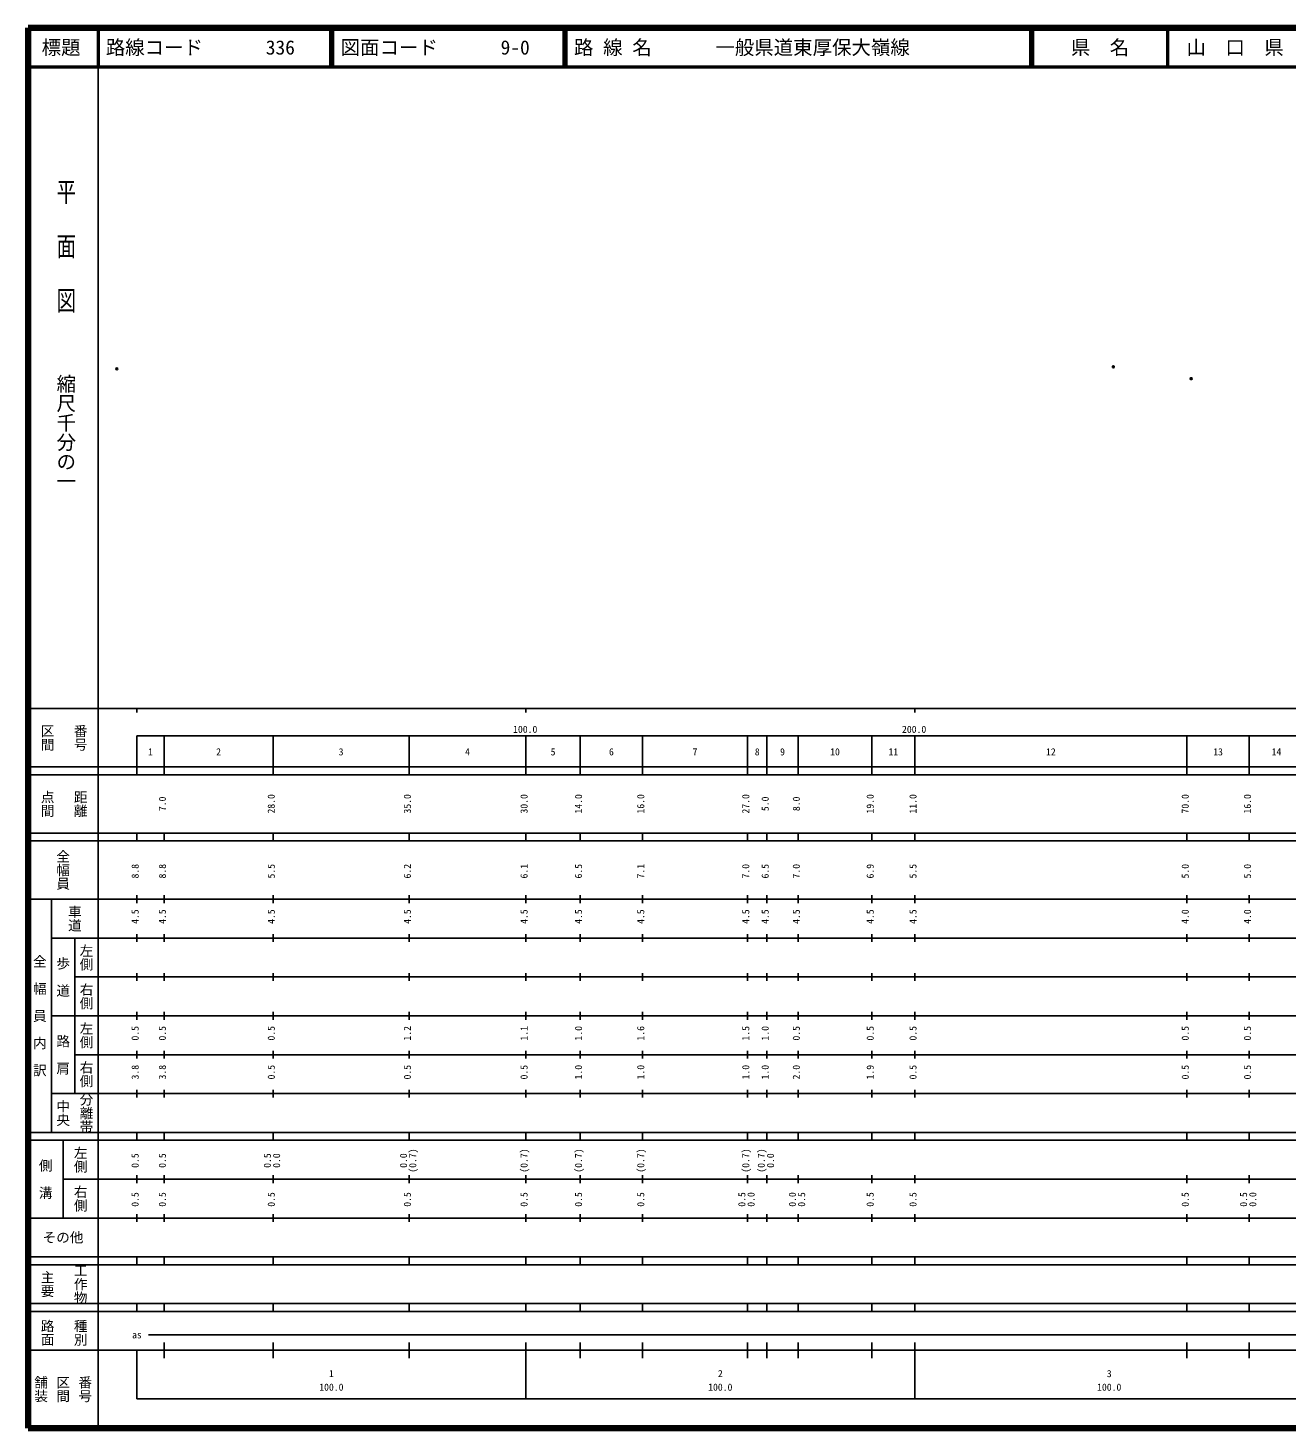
# Model space of a CAD drawing. Units: millimetres on the paper. Extents: x 40 to 680, y 20 to 380.
# Drawn here: x 40 to 363.7, y 20 to 380 of the extents above; entities that cross this region are included whole.
import ezdxf
from ezdxf.enums import TextEntityAlignment as Align

# ---------------------------------------------------------------- set-up
doc = ezdxf.new("R2010")
doc.units = ezdxf.units.MM
doc.header["$PDMODE"] = 32
doc.header["$PDSIZE"] = 0.5
doc.layers.add('M-OTRS', color=6, linetype='Continuous')
doc.layers.add('M-TTL-TXT', color=7, linetype='Continuous')
for name, color, linetype, lineweight in [('M-TTL', 2, 'Continuous', 140), ('M-TTL-BAND', 7, 'Continuous', 25), ('M-TTL-LINE', 7, 'Continuous', 50)]:
    doc.layers.add(name, color=color, linetype=linetype, lineweight=lineweight)
doc.styles.add('@ＭＳ ゴシック', font='')
doc.styles.add('ＭＳ ゴシック', font='')
doc.styles.get('@ＭＳ ゴシック').set_extended_font_data('@MS Gothic')
doc.styles.get('ＭＳ ゴシック').set_extended_font_data('MS Gothic')

msp = doc.modelspace()

# ---------------------------------------------------------------- linework, layer by layer
at = {"layer": 'M-OTRS'}
for p in [(62.814, 292.335), (319.059, 292.88), (339.075, 289.833)]:
    msp.add_point(p, dxfattribs=at)
at = {"layer": 'M-TTL'}
for p, q in [((40, 380), (40, 20)), ((680, 380), (40, 380)), ((40, 20), (680, 20))]:
    msp.add_line(p, q, dxfattribs=at)
at = {"layer": 'M-TTL-BAND'}
for p, q in [((58, 370), (58, 20)), ((40, 205), (579, 205)), ((68, 205), (68, 204)), ((168, 205), (168, 204)), ((268, 205), (268, 204)), ((68, 198), (579, 198)), ((68, 198), (68, 188)), ((75, 188), (75, 198)), ((103, 188), (103, 198)), ((138, 188), (138, 198)), ((168, 188), (168, 198)), ((182, 188), (182, 198)), ((198, 188), (198, 198)), ((225, 188), (225, 198)), ((230, 188), (230, 198)), ((238, 188), (238, 198)), ((257, 188), (257, 198)), ((268, 188), (268, 198)), ((338, 188), (338, 198)), ((354, 188), (354, 198)), ((40, 190), (579, 190)), ((40, 188), (579, 188)), ((40, 173), (579, 173)), ((68, 171), (68, 173)), ((75, 171), (75, 173)), ((103, 171), (103, 173)), ((138, 171), (138, 173)), ((168, 171), (168, 173)), ((182, 171), (182, 173)), ((198, 171), (198, 173)), ((225, 171), (225, 173)), ((230, 171), (230, 173)), ((238, 171), (238, 173)), ((257, 171), (257, 173)), ((268, 171), (268, 173)), ((338, 171), (338, 173)), ((354, 171), (354, 173)), ((40, 171), (579, 171)), ((40, 156), (579, 156)), ((46, 96), (46, 156)), ((68, 155), (68, 157)), ((75, 155), (75, 157)), ((103, 155), (103, 157)), ((138, 155), (138, 157)), ((168, 155), (168, 157)), ((182, 155), (182, 157)), ((198, 155), (198, 157)), ((225, 155), (225, 157)), ((230, 155), (230, 157)), ((238, 155), (238, 157)), ((257, 155), (257, 157)), ((268, 155), (268, 157)), ((338, 155), (338, 157)), ((354, 155), (354, 157)), ((46, 146), (579, 146)), ((52, 146), (52, 106)), ((68, 145), (68, 147)), ((75, 145), (75, 147)), ((103, 145), (103, 147)), ((138, 145), (138, 147)), ((168, 145), (168, 147)), ((182, 145), (182, 147)), ((198, 145), (198, 147)), ((225, 145), (225, 147)), ((230, 145), (230, 147)), ((238, 145), (238, 147)), ((257, 145), (257, 147)), ((268, 145), (268, 147)), ((338, 145), (338, 147)), ((354, 145), (354, 147)), ((68, 135), (68, 137)), ((75, 135), (75, 137)), ((103, 135), (103, 137)), ((138, 135), (138, 137)), ((168, 135), (168, 137)), ((182, 135), (182, 137)), ((198, 135), (198, 137)), ((225, 135), (225, 137)), ((230, 135), (230, 137)), ((238, 135), (238, 137)), ((257, 135), (257, 137)), ((268, 135), (268, 137)), ((338, 135), (338, 137)), ((354, 135), (354, 137)), ((52, 136), (579, 136)), ((46, 126), (579, 126)), ((68, 125), (68, 127)), ((75, 125), (75, 127)), ((103, 125), (103, 127)), ((138, 125), (138, 127)), ((168, 125), (168, 127)), ((182, 125), (182, 127)), ((198, 125), (198, 127)), ((225, 125), (225, 127)), ((230, 125), (230, 127)), ((238, 125), (238, 127)), ((257, 125), (257, 127)), ((268, 125), (268, 127)), ((338, 125), (338, 127)), ((354, 125), (354, 127)), ((52, 116), (579, 116)), ((68, 115), (68, 117)), ((75, 115), (75, 117)), ((103, 115), (103, 117)), ((138, 115), (138, 117)), ((168, 115), (168, 117)), ((182, 115), (182, 117)), ((198, 115), (198, 117)), ((225, 115), (225, 117)), ((230, 115), (230, 117)), ((238, 115), (238, 117)), ((257, 115), (257, 117)), ((268, 115), (268, 117)), ((338, 115), (338, 117)), ((354, 115), (354, 117)), ((46, 106), (579, 106)), ((68, 105), (68, 107)), ((75, 105), (75, 107)), ((103, 105), (103, 107)), ((138, 105), (138, 107)), ((168, 105), (168, 107)), ((182, 105), (182, 107)), ((198, 105), (198, 107)), ((225, 105), (225, 107)), ((230, 105), (230, 107)), ((238, 105), (238, 107)), ((257, 105), (257, 107)), ((268, 105), (268, 107)), ((338, 105), (338, 107)), ((354, 105), (354, 107)), ((40, 96), (579, 96)), ((40, 94), (579, 94)), ((49, 94), (49, 74)), ((68, 94), (68, 96)), ((75, 94), (75, 96)), ((103, 94), (103, 96)), ((138, 94), (138, 96)), ((168, 94), (168, 96)), ((182, 94), (182, 96)), ((198, 94), (198, 96)), ((225, 94), (225, 96)), ((230, 94), (230, 96)), ((238, 94), (238, 96)), ((257, 94), (257, 96)), ((268, 94), (268, 96)), ((338, 94), (338, 96)), ((354, 94), (354, 96)), ((49, 84), (579, 84)), ((68, 83), (68, 85)), ((75, 83), (75, 85)), ((103, 83), (103, 85)), ((138, 83), (138, 85)), ((168, 83), (168, 85)), ((182, 83), (182, 85)), ((198, 83), (198, 85)), ((225, 83), (225, 85)), ((230, 83), (230, 85)), ((238, 83), (238, 85)), ((257, 83), (257, 85)), ((268, 83), (268, 85)), ((338, 83), (338, 85)), ((354, 83), (354, 85)), ((40, 74), (579, 74)), ((68, 73), (68, 75)), ((75, 73), (75, 75)), ((103, 73), (103, 75)), ((138, 73), (138, 75)), ((168, 73), (168, 75)), ((182, 73), (182, 75)), ((198, 73), (198, 75)), ((225, 73), (225, 75)), ((230, 73), (230, 75)), ((238, 73), (238, 75)), ((257, 73), (257, 75)), ((268, 73), (268, 75)), ((338, 73), (338, 75)), ((354, 73), (354, 75)), ((40, 64), (579, 64)), ((40, 62), (579, 62)), ((68, 62), (68, 64)), ((75, 62), (75, 64)), ((103, 62), (103, 64)), ((138, 62), (138, 64)), ((168, 62), (168, 64)), ((182, 62), (182, 64)), ((198, 62), (198, 64)), ((225, 62), (225, 64)), ((230, 62), (230, 64)), ((238, 62), (238, 64)), ((257, 62), (257, 64)), ((268, 62), (268, 64)), ((338, 62), (338, 64)), ((354, 62), (354, 64)), ((40, 52), (579, 52)), ((68, 50), (68, 52)), ((75, 50), (75, 52)), ((103, 50), (103, 52)), ((138, 50), (138, 52)), ((168, 50), (168, 52)), ((182, 50), (182, 52)), ((198, 50), (198, 52)), ((225, 50), (225, 52)), ((230, 50), (230, 52)), ((238, 50), (238, 52)), ((257, 50), (257, 52)), ((268, 50), (268, 52)), ((338, 50), (338, 52)), ((354, 50), (354, 52)), ((40, 50), (579, 50)), ((71, 44), (565, 44)), ((40, 40), (579, 40)), ((68, 40), (68, 27.5)), ((75, 38), (75, 42)), ((103, 38), (103, 42)), ((138, 38), (138, 42)), ((168, 27.5), (168, 42)), ((182, 38), (182, 42)), ((198, 38), (198, 42)), ((225, 38), (225, 42)), ((230, 38), (230, 42)), ((238, 38), (238, 42)), ((257, 38), (257, 42)), ((268, 27.5), (268, 42)), ((338, 38), (338, 42)), ((354, 38), (354, 42)), ((68, 27.5), (579, 27.5))]:
    msp.add_line(p, q, dxfattribs=at)
at = {"layer": 'M-TTL-LINE'}
for p, q in [((58, 380), (58, 370)), ((117.75, 380), (117.75, 370)), ((118.25, 380), (118.25, 370)), ((177.75, 380), (177.75, 370)), ((178.25, 380), (178.25, 370)), ((297.75, 380), (297.75, 370)), ((298.25, 380), (298.25, 370)), ((333, 380), (333, 370)), ((40, 370), (680, 370))]:
    msp.add_line(p, q, dxfattribs=at)

# ---------------------------------------------------------------- texts
at = {"layer": 'M-TTL-BAND', "style": '@ＭＳ ゴシック', "width": 1.4}
msp.add_text('平  面  図', height=3.666, rotation=270, dxfattribs=at).set_placement((49.777, 306.475), align=Align.MIDDLE_RIGHT)
at = {"layer": 'M-TTL-BAND', "style": '@ＭＳ ゴシック'}
msp.add_text('縮尺千分の一', height=3.666, rotation=270, dxfattribs=at).set_placement((49.777, 261.03), align=Align.MIDDLE_RIGHT)
for s, p in [('区間', (45, 197.5)), ('番号', (53.5, 197.5)), ('点間', (45, 180.5)), ('距離', (53.5, 180.5)), ('全幅員', (49, 163.5)), ('車道', (52, 151)), ('左側', (55, 141)), ('全\u3000幅\u3000員\u3000内\u3000訳', (43, 126)), ('歩\u3000道', (49, 136)), ('右側', (55, 131)), ('左側', (55, 121)), ('路\u3000肩', (49, 116)), ('右側', (55, 111)), ('分離帯', (55, 101)), ('中央', (49, 101)), ('左側', (53.5, 89)), ('側\u3000溝', (44.5, 84)), ('右側', (53.5, 79)), ('工作物', (53.5, 57)), ('主要', (45, 57)), ('路面', (45, 44.5)), ('種別', (53.5, 44.5)), ('舗装', (43.333, 30)), ('区間', (49, 30)), ('番号', (54.667, 30))]:
    msp.add_text(s, height=2.566, rotation=270, dxfattribs=at).set_placement(p, align=Align.MIDDLE_CENTER)
at = {"layer": 'M-TTL-BAND', "style": 'ＭＳ ゴシック'}
for s, p in [('100.0', (167.844, 198.195)), ('200.0', (267.844, 198.195)), ('1', (71.5, 192.405)), ('2', (89, 192.405)), ('3', (120.5, 192.405)), ('4', (153, 192.405)), ('5', (175, 192.405)), ('6', (190, 192.405)), ('7', (211.5, 192.405)), ('8', (227.5, 192.405)), ('9', (234, 192.405)), ('10', (247.5, 192.405)), ('11', (262.5, 192.405)), ('12', (303, 192.405)), ('13', (346, 192.405)), ('14', (361, 192.405)), ('as', (68, 42.5)), ('1', (118, 32.523)), ('2', (218, 32.523)), ('3', (318, 32.523)), ('100.0', (118, 29.033)), ('100.0', (218, 29.033)), ('100.0', (318, 29.033))]:
    msp.add_text(s, height=1.833, dxfattribs=at).set_placement(p, align=Align.BOTTOM_CENTER)
for s, p in [('7.0', (76, 180.5)), ('28.0', (104, 180.5)), ('35.0', (139, 180.5)), ('30.0', (169, 180.5)), ('14.0', (183, 180.5)), ('16.0', (199, 180.5)), ('27.0', (226, 180.5)), ('5.0', (231, 180.5)), ('8.0', (239, 180.5)), ('19.0', (258, 180.5)), ('11.0', (269, 180.5)), ('70.0', (339, 180.5)), ('16.0', (355, 180.5)), ('8.8', (69, 163.174)), ('8.8', (76, 163.174)), ('5.5', (104, 163.174)), ('6.2', (139, 163.174)), ('6.1', (169, 163.174)), ('6.5', (183, 163.174)), ('7.1', (199, 163.174)), ('7.0', (226, 163.174)), ('6.5', (231, 163.174)), ('7.0', (239, 163.174)), ('6.9', (258, 163.174)), ('5.5', (269, 163.174)), ('5.0', (339, 163.174)), ('5.0', (355, 163.174)), ('4.5', (69, 151.5)), ('4.5', (76, 151.5)), ('4.5', (104, 151.5)), ('4.5', (139, 151.5)), ('4.5', (169, 151.5)), ('4.5', (183, 151.5)), ('4.5', (199, 151.5)), ('4.5', (226, 151.5)), ('4.5', (231, 151.5)), ('4.5', (239, 151.5)), ('4.5', (258, 151.5)), ('4.5', (269, 151.5)), ('4.0', (339, 151.5)), ('4.0', (355, 151.5)), ('0.5', (69, 121.5)), ('0.5', (76, 121.5)), ('0.5', (104, 121.5)), ('1.2', (139, 121.5)), ('1.1', (169, 121.5)), ('1.0', (183, 121.5)), ('1.6', (199, 121.5)), ('1.5', (226, 121.5)), ('1.0', (231, 121.5)), ('0.5', (239, 121.5)), ('0.5', (258, 121.5)), ('0.5', (269, 121.5)), ('0.5', (339, 121.5)), ('0.5', (355, 121.5)), ('3.8', (69, 111.5)), ('3.8', (76, 111.5)), ('0.5', (104, 111.5)), ('0.5', (139, 111.5)), ('0.5', (169, 111.5)), ('1.0', (183, 111.5)), ('1.0', (199, 111.5)), ('1.0', (226, 111.5)), ('1.0', (231, 111.5)), ('2.0', (239, 111.5)), ('1.9', (258, 111.5)), ('0.5', (269, 111.5)), ('0.5', (339, 111.5)), ('0.5', (355, 111.5)), ('0.5', (69, 88.764)), ('0.5', (76, 88.764)), ('0.5', (103, 88.764)), ('0.0', (105.37, 88.764)), ('0.0', (138, 88.764)), ('(0.7)', (140.37, 88.764)), ('(0.7)', (169, 88.764)), ('(0.7)', (183, 88.764)), ('(0.7)', (199, 88.764)), ('(0.7)', (226, 88.764)), ('(0.7)', (230, 88.764)), ('0.0', (232.37, 88.764)), ('0.5', (69, 78.764)), ('0.5', (76, 78.764)), ('0.5', (104, 78.764)), ('0.5', (139, 78.764)), ('0.5', (169, 78.764)), ('0.5', (183, 78.764)), ('0.5', (199, 78.764)), ('0.5', (225, 78.764)), ('0.0', (227.37, 78.764)), ('0.0', (238, 78.764)), ('0.5', (240.37, 78.764)), ('0.5', (258, 78.764)), ('0.5', (269, 78.764)), ('0.5', (339, 78.764)), ('0.5', (354, 78.764)), ('0.0', (356.37, 78.764))]:
    msp.add_text(s, height=1.833, rotation=90, dxfattribs=at).set_placement(p, align=Align.BOTTOM_CENTER)
msp.add_text('その他', height=2.566, dxfattribs=at).set_placement((49, 69), align=Align.MIDDLE_CENTER)
at = {"layer": 'M-TTL-TXT', "style": 'ＭＳ ゴシック'}
for s, p in [('標題', (48.5, 375)), ('県\u3000名', (315.625, 375)), ('山\u3000口\u3000県', (350.375, 375))]:
    msp.add_text(s, height=3.666, dxfattribs=at).set_placement(p, align=Align.MIDDLE_CENTER)
for s, p in [('路線コード', (60, 375)), ('336', (101.142, 375)), ('図面コード', (120.38, 375)), ('9-0', (161.521, 375)), ('路 線 名', (180.38, 375)), ('一般県道東厚保大嶺線', (216.734, 375))]:
    msp.add_text(s, height=3.666, dxfattribs=at).set_placement(p, align=Align.MIDDLE_LEFT)

doc.saveas('drawing.dxf')
